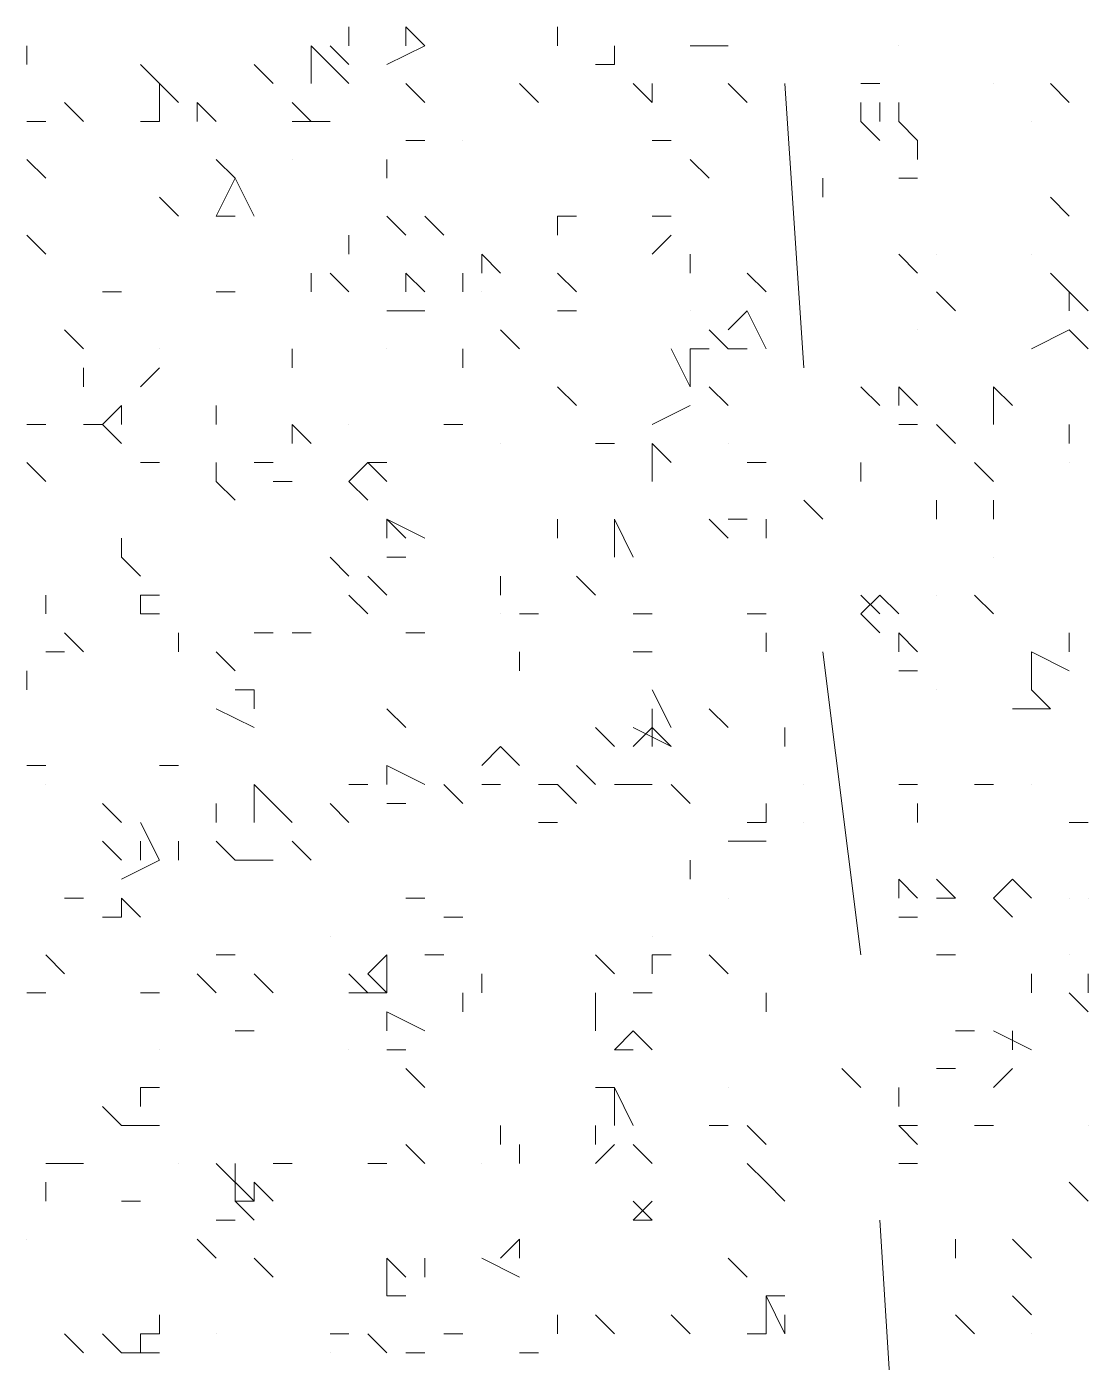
# Model space of a CAD drawing. Header units: millimetres. Extents: x 2928 to 3112, y 1220 to 1280.
# Drawn here: x 3000.5922 to 3000.7788, y 1264.0456 to 1264.2806 of the extents above; entities that cross this region are included whole.
import ezdxf

# ---------------------------------------------------------------- set-up
doc = ezdxf.new("R2010")
doc.units = ezdxf.units.MM

msp = doc.modelspace()

# ---------------------------------------------------------------- linework, layer by layer
at = {"color": 92, "linetype": 'Continuous', "lineweight": 5, "true_color": 0x00b800}
for points in [[(3000.64883, 1264.27728), (3000.64883, 1264.28062), (3000.64883, 1264.28062)], [(3000.65883, 1264.28062), (3000.66217, 1264.27728), (3000.66217, 1264.27728)], [(3000.65883, 1264.28062), (3000.65883, 1264.27728), (3000.65883, 1264.27728)], [(3000.6855, 1264.27728), (3000.6855, 1264.28062), (3000.6855, 1264.28062)], [(3000.59216, 1264.27395), (3000.59216, 1264.27728), (3000.59216, 1264.27728)], [(3000.64216, 1264.27728), (3000.64883, 1264.27062), (3000.64883, 1264.27062)], [(3000.64216, 1264.27728), (3000.64216, 1264.27062), (3000.64216, 1264.27062)], [(3000.64883, 1264.27395), (3000.6455, 1264.27728), (3000.6455, 1264.27728)], [(3000.6555, 1264.27395), (3000.66217, 1264.27728), (3000.66217, 1264.27728)], [(3000.6955, 1264.27728), (3000.6955, 1264.27395), (3000.6955, 1264.27395)], [(3000.70883, 1264.27728), (3000.7155, 1264.27728), (3000.7155, 1264.27728)], [(3000.6155, 1264.27062), (3000.61216, 1264.27395), (3000.61216, 1264.27395)], [(3000.6355, 1264.27062), (3000.63216, 1264.27395), (3000.63216, 1264.27395)], [(3000.69217, 1264.27395), (3000.6955, 1264.27395), (3000.6955, 1264.27395)], [(3000.6155, 1264.27062), (3000.61883, 1264.26728), (3000.61883, 1264.26728)], [(3000.6155, 1264.27062), (3000.6155, 1264.26395), (3000.6155, 1264.26395)], [(3000.66217, 1264.26728), (3000.65883, 1264.27062), (3000.65883, 1264.27062)], [(3000.68217, 1264.26728), (3000.67883, 1264.27062), (3000.67883, 1264.27062)], [(3000.70217, 1264.26728), (3000.69883, 1264.27062), (3000.69883, 1264.27062)], [(3000.70217, 1264.26728), (3000.70217, 1264.27062), (3000.70217, 1264.27062)], [(3000.71883, 1264.26728), (3000.7155, 1264.27062), (3000.7155, 1264.27062)], [(3000.74217, 1264.27062), (3000.73883, 1264.27062), (3000.73883, 1264.27062)], [(3000.7755, 1264.26728), (3000.77217, 1264.27062), (3000.77217, 1264.27062)], [(3000.60216, 1264.26395), (3000.59883, 1264.26728), (3000.59883, 1264.26728)], [(3000.62216, 1264.26395), (3000.62216, 1264.26728), (3000.62216, 1264.26728)], [(3000.6255, 1264.26395), (3000.62216, 1264.26728), (3000.62216, 1264.26728)], [(3000.64216, 1264.26395), (3000.63883, 1264.26728), (3000.63883, 1264.26728)], [(3000.73883, 1264.26728), (3000.73883, 1264.26395), (3000.73883, 1264.26395)], [(3000.74217, 1264.26728), (3000.74217, 1264.26395), (3000.74217, 1264.26395)], [(3000.7455, 1264.26395), (3000.7455, 1264.26728), (3000.7455, 1264.26728)], [(3000.5955, 1264.26395), (3000.59216, 1264.26395), (3000.59216, 1264.26395)], [(3000.61216, 1264.26395), (3000.6155, 1264.26395), (3000.6155, 1264.26395)], [(3000.63883, 1264.26395), (3000.6455, 1264.26395), (3000.6455, 1264.26395)], [(3000.73883, 1264.26395), (3000.74217, 1264.26062), (3000.74217, 1264.26062)], [(3000.74883, 1264.26062), (3000.7455, 1264.26395), (3000.7455, 1264.26395)], [(3000.66217, 1264.26062), (3000.65883, 1264.26062), (3000.65883, 1264.26062)], [(3000.7055, 1264.26062), (3000.70217, 1264.26062), (3000.70217, 1264.26062)], [(3000.74883, 1264.26062), (3000.74883, 1264.25728), (3000.74883, 1264.25728)], [(3000.5955, 1264.25395), (3000.59216, 1264.25728), (3000.59216, 1264.25728)], [(3000.62883, 1264.25395), (3000.6255, 1264.25728), (3000.6255, 1264.25728)], [(3000.6555, 1264.25395), (3000.6555, 1264.25728), (3000.6555, 1264.25728)], [(3000.71217, 1264.25395), (3000.70883, 1264.25728), (3000.70883, 1264.25728)], [(3000.62883, 1264.25395), (3000.6255, 1264.24728), (3000.6255, 1264.24728)], [(3000.62883, 1264.25395), (3000.63216, 1264.24728), (3000.63216, 1264.24728)], [(3000.73217, 1264.25062), (3000.73217, 1264.25395), (3000.73217, 1264.25395)], [(3000.7455, 1264.25395), (3000.74883, 1264.25395), (3000.74883, 1264.25395)], [(3000.61883, 1264.24728), (3000.6155, 1264.25062), (3000.6155, 1264.25062)], [(3000.7755, 1264.24728), (3000.77217, 1264.25062), (3000.77217, 1264.25062)], [(3000.6255, 1264.24728), (3000.62883, 1264.24728), (3000.62883, 1264.24728)], [(3000.65883, 1264.24395), (3000.6555, 1264.24728), (3000.6555, 1264.24728)], [(3000.6655, 1264.24395), (3000.66217, 1264.24728), (3000.66217, 1264.24728)], [(3000.6855, 1264.24395), (3000.6855, 1264.24728), (3000.6855, 1264.24728)], [(3000.68883, 1264.24728), (3000.6855, 1264.24728), (3000.6855, 1264.24728)], [(3000.70217, 1264.24728), (3000.7055, 1264.24728), (3000.7055, 1264.24728)], [(3000.5955, 1264.24062), (3000.59216, 1264.24395), (3000.59216, 1264.24395)], [(3000.64883, 1264.24062), (3000.64883, 1264.24395), (3000.64883, 1264.24395)], [(3000.70217, 1264.24062), (3000.7055, 1264.24395), (3000.7055, 1264.24395)], [(3000.67217, 1264.24062), (3000.6755, 1264.23728), (3000.6755, 1264.23728)], [(3000.67217, 1264.24062), (3000.67217, 1264.23728), (3000.67217, 1264.23728)], [(3000.70883, 1264.23728), (3000.70883, 1264.24062), (3000.70883, 1264.24062)], [(3000.74883, 1264.23728), (3000.7455, 1264.24062), (3000.7455, 1264.24062)], [(3000.64216, 1264.23395), (3000.64216, 1264.23728), (3000.64216, 1264.23728)], [(3000.64883, 1264.23395), (3000.6455, 1264.23728), (3000.6455, 1264.23728)], [(3000.65883, 1264.23728), (3000.66217, 1264.23395), (3000.66217, 1264.23395)], [(3000.65883, 1264.23728), (3000.65883, 1264.23395), (3000.65883, 1264.23395)], [(3000.66883, 1264.23395), (3000.66883, 1264.23728), (3000.66883, 1264.23728)], [(3000.68883, 1264.23395), (3000.6855, 1264.23728), (3000.6855, 1264.23728)], [(3000.72217, 1264.23395), (3000.71883, 1264.23728), (3000.71883, 1264.23728)], [(3000.7755, 1264.23395), (3000.77217, 1264.23728), (3000.77217, 1264.23728)], [(3000.60883, 1264.23395), (3000.6055, 1264.23395), (3000.6055, 1264.23395)], [(3000.62883, 1264.23395), (3000.6255, 1264.23395), (3000.6255, 1264.23395)], [(3000.7555, 1264.23062), (3000.75217, 1264.23395), (3000.75217, 1264.23395)], [(3000.7755, 1264.23395), (3000.77883, 1264.23062), (3000.77883, 1264.23062)], [(3000.7755, 1264.23395), (3000.7755, 1264.23062), (3000.7755, 1264.23062)], [(3000.6555, 1264.23062), (3000.66217, 1264.23062), (3000.66217, 1264.23062)], [(3000.68883, 1264.23062), (3000.6855, 1264.23062), (3000.6855, 1264.23062)], [(3000.71883, 1264.23062), (3000.7155, 1264.22728), (3000.7155, 1264.22728)], [(3000.71883, 1264.23062), (3000.72217, 1264.22395), (3000.72217, 1264.22395)], [(3000.60216, 1264.22395), (3000.59883, 1264.22728), (3000.59883, 1264.22728)], [(3000.67883, 1264.22395), (3000.6755, 1264.22728), (3000.6755, 1264.22728)], [(3000.7155, 1264.22395), (3000.71217, 1264.22728), (3000.71217, 1264.22728)], [(3000.76883, 1264.22395), (3000.7755, 1264.22728), (3000.7755, 1264.22728)], [(3000.77883, 1264.22395), (3000.7755, 1264.22728), (3000.7755, 1264.22728)], [(3000.63883, 1264.22062), (3000.63883, 1264.22395), (3000.63883, 1264.22395)], [(3000.66883, 1264.22062), (3000.66883, 1264.22395), (3000.66883, 1264.22395)], [(3000.7055, 1264.22395), (3000.70883, 1264.21728), (3000.70883, 1264.21728)], [(3000.70883, 1264.22395), (3000.70883, 1264.21728), (3000.70883, 1264.21728)], [(3000.71217, 1264.22395), (3000.70883, 1264.22395), (3000.70883, 1264.22395)], [(3000.7155, 1264.22395), (3000.71883, 1264.22395), (3000.71883, 1264.22395)], [(3000.60216, 1264.21728), (3000.60216, 1264.22062), (3000.60216, 1264.22062)], [(3000.61216, 1264.21728), (3000.6155, 1264.22062), (3000.6155, 1264.22062)], [(3000.68883, 1264.21395), (3000.6855, 1264.21728), (3000.6855, 1264.21728)], [(3000.7155, 1264.21395), (3000.71217, 1264.21728), (3000.71217, 1264.21728)], [(3000.74217, 1264.21395), (3000.73883, 1264.21728), (3000.73883, 1264.21728)], [(3000.7455, 1264.21728), (3000.74883, 1264.21395), (3000.74883, 1264.21395)], [(3000.7455, 1264.21728), (3000.7455, 1264.21395), (3000.7455, 1264.21395)], [(3000.76217, 1264.21728), (3000.7655, 1264.21395), (3000.7655, 1264.21395)], [(3000.76217, 1264.21728), (3000.76217, 1264.21395), (3000.76217, 1264.21395)], [(3000.60883, 1264.21395), (3000.6055, 1264.21062), (3000.6055, 1264.21062)], [(3000.60883, 1264.21395), (3000.60883, 1264.21062), (3000.60883, 1264.21062)], [(3000.6255, 1264.21062), (3000.6255, 1264.21395), (3000.6255, 1264.21395)], [(3000.70217, 1264.21062), (3000.70883, 1264.21395), (3000.70883, 1264.21395)], [(3000.76217, 1264.21395), (3000.76217, 1264.21062), (3000.76217, 1264.21062)], [(3000.5955, 1264.21062), (3000.59216, 1264.21062), (3000.59216, 1264.21062)], [(3000.6055, 1264.21062), (3000.60216, 1264.21062), (3000.60216, 1264.21062)], [(3000.6055, 1264.21062), (3000.60883, 1264.20728), (3000.60883, 1264.20728)], [(3000.63883, 1264.21062), (3000.64216, 1264.20728), (3000.64216, 1264.20728)], [(3000.63883, 1264.21062), (3000.63883, 1264.20728), (3000.63883, 1264.20728)], [(3000.66883, 1264.21062), (3000.6655, 1264.21062), (3000.6655, 1264.21062)], [(3000.7455, 1264.21062), (3000.74883, 1264.21062), (3000.74883, 1264.21062)], [(3000.7555, 1264.20728), (3000.75217, 1264.21062), (3000.75217, 1264.21062)], [(3000.7755, 1264.20728), (3000.7755, 1264.21062), (3000.7755, 1264.21062)], [(3000.6955, 1264.20728), (3000.69217, 1264.20728), (3000.69217, 1264.20728)], [(3000.70217, 1264.20728), (3000.7055, 1264.20395), (3000.7055, 1264.20395)], [(3000.70217, 1264.20728), (3000.70217, 1264.20062), (3000.70217, 1264.20062)], [(3000.5955, 1264.20062), (3000.59216, 1264.20395), (3000.59216, 1264.20395)], [(3000.6155, 1264.20395), (3000.61216, 1264.20395), (3000.61216, 1264.20395)], [(3000.6255, 1264.20062), (3000.6255, 1264.20395), (3000.6255, 1264.20395)], [(3000.6355, 1264.20395), (3000.63216, 1264.20395), (3000.63216, 1264.20395)], [(3000.65216, 1264.20395), (3000.64883, 1264.20062), (3000.64883, 1264.20062)], [(3000.65216, 1264.20395), (3000.6555, 1264.20062), (3000.6555, 1264.20062)], [(3000.6555, 1264.20395), (3000.65216, 1264.20395), (3000.65216, 1264.20395)], [(3000.72217, 1264.20395), (3000.71883, 1264.20395), (3000.71883, 1264.20395)], [(3000.73883, 1264.20062), (3000.73883, 1264.20395), (3000.73883, 1264.20395)], [(3000.76217, 1264.20062), (3000.75883, 1264.20395), (3000.75883, 1264.20395)], [(3000.62883, 1264.19728), (3000.6255, 1264.20062), (3000.6255, 1264.20062)], [(3000.6355, 1264.20062), (3000.63883, 1264.20062), (3000.63883, 1264.20062)], [(3000.64883, 1264.20062), (3000.65216, 1264.19728), (3000.65216, 1264.19728)], [(3000.65216, 1264.19728), (3000.64883, 1264.20062), (3000.64883, 1264.20062)], [(3000.75217, 1264.19395), (3000.75217, 1264.19728), (3000.75217, 1264.19728)], [(3000.76217, 1264.19395), (3000.76217, 1264.19728), (3000.76217, 1264.19728)], [(3000.6555, 1264.19395), (3000.66217, 1264.19062), (3000.66217, 1264.19062)], [(3000.6555, 1264.19395), (3000.6555, 1264.19062), (3000.6555, 1264.19062)], [(3000.65883, 1264.19062), (3000.6555, 1264.19395), (3000.6555, 1264.19395)], [(3000.6855, 1264.19062), (3000.6855, 1264.19395), (3000.6855, 1264.19395)], [(3000.6955, 1264.19395), (3000.69883, 1264.18728), (3000.69883, 1264.18728)], [(3000.6955, 1264.19395), (3000.6955, 1264.18728), (3000.6955, 1264.18728)], [(3000.7155, 1264.19062), (3000.71217, 1264.19395), (3000.71217, 1264.19395)], [(3000.71883, 1264.19395), (3000.7155, 1264.19395), (3000.7155, 1264.19395)], [(3000.72217, 1264.19062), (3000.72217, 1264.19395), (3000.72217, 1264.19395)], [(3000.60883, 1264.18728), (3000.60883, 1264.19062), (3000.60883, 1264.19062)], [(3000.61216, 1264.18395), (3000.60883, 1264.18728), (3000.60883, 1264.18728)], [(3000.64883, 1264.18395), (3000.6455, 1264.18728), (3000.6455, 1264.18728)], [(3000.6555, 1264.18728), (3000.65883, 1264.18728), (3000.65883, 1264.18728)], [(3000.6555, 1264.18062), (3000.65216, 1264.18395), (3000.65216, 1264.18395)], [(3000.6755, 1264.18062), (3000.6755, 1264.18395), (3000.6755, 1264.18395)], [(3000.69217, 1264.18062), (3000.68883, 1264.18395), (3000.68883, 1264.18395)], [(3000.5955, 1264.17728), (3000.5955, 1264.18062), (3000.5955, 1264.18062)], [(3000.61216, 1264.18062), (3000.6155, 1264.18062), (3000.6155, 1264.18062)], [(3000.61216, 1264.18062), (3000.61216, 1264.17728), (3000.61216, 1264.17728)], [(3000.65216, 1264.17728), (3000.64883, 1264.18062), (3000.64883, 1264.18062)], [(3000.74217, 1264.18062), (3000.73883, 1264.17728), (3000.73883, 1264.17728)], [(3000.74217, 1264.17728), (3000.73883, 1264.18062), (3000.73883, 1264.18062)], [(3000.74217, 1264.18062), (3000.7455, 1264.17728), (3000.7455, 1264.17728)], [(3000.7455, 1264.17728), (3000.74217, 1264.18062), (3000.74217, 1264.18062)], [(3000.76217, 1264.17728), (3000.75883, 1264.18062), (3000.75883, 1264.18062)], [(3000.61216, 1264.17728), (3000.6155, 1264.17728), (3000.6155, 1264.17728)], [(3000.68217, 1264.17728), (3000.67883, 1264.17728), (3000.67883, 1264.17728)], [(3000.70217, 1264.17728), (3000.69883, 1264.17728), (3000.69883, 1264.17728)], [(3000.72217, 1264.17728), (3000.71883, 1264.17728), (3000.71883, 1264.17728)], [(3000.73883, 1264.17728), (3000.74217, 1264.17395), (3000.74217, 1264.17395)], [(3000.60216, 1264.17062), (3000.59883, 1264.17395), (3000.59883, 1264.17395)], [(3000.61883, 1264.17062), (3000.61883, 1264.17395), (3000.61883, 1264.17395)], [(3000.6355, 1264.17395), (3000.63216, 1264.17395), (3000.63216, 1264.17395)], [(3000.64216, 1264.17395), (3000.63883, 1264.17395), (3000.63883, 1264.17395)], [(3000.66217, 1264.17395), (3000.65883, 1264.17395), (3000.65883, 1264.17395)], [(3000.72217, 1264.17062), (3000.72217, 1264.17395), (3000.72217, 1264.17395)], [(3000.7455, 1264.17395), (3000.74883, 1264.17062), (3000.74883, 1264.17062)], [(3000.7455, 1264.17395), (3000.7455, 1264.17062), (3000.7455, 1264.17062)], [(3000.7755, 1264.17062), (3000.7755, 1264.17395), (3000.7755, 1264.17395)], [(3000.59883, 1264.17062), (3000.5955, 1264.17062), (3000.5955, 1264.17062)], [(3000.62883, 1264.16728), (3000.6255, 1264.17062), (3000.6255, 1264.17062)], [(3000.67883, 1264.16728), (3000.67883, 1264.17062), (3000.67883, 1264.17062)], [(3000.70217, 1264.17062), (3000.69883, 1264.17062), (3000.69883, 1264.17062)], [(3000.76883, 1264.17062), (3000.7755, 1264.16728), (3000.7755, 1264.16728)], [(3000.76883, 1264.17062), (3000.76883, 1264.16395), (3000.76883, 1264.16395)], [(3000.59216, 1264.16395), (3000.59216, 1264.16728), (3000.59216, 1264.16728)], [(3000.7455, 1264.16728), (3000.74883, 1264.16728), (3000.74883, 1264.16728)], [(3000.76883, 1264.16395), (3000.76883, 1264.16728), (3000.76883, 1264.16728)], [(3000.63216, 1264.16395), (3000.62883, 1264.16395), (3000.62883, 1264.16395)], [(3000.63216, 1264.16395), (3000.63216, 1264.16061), (3000.63216, 1264.16061)], [(3000.70217, 1264.16395), (3000.7055, 1264.15728), (3000.7055, 1264.15728)], [(3000.77217, 1264.16061), (3000.76883, 1264.16395), (3000.76883, 1264.16395)], [(3000.6255, 1264.16061), (3000.63216, 1264.15728), (3000.63216, 1264.15728)], [(3000.65883, 1264.15728), (3000.6555, 1264.16061), (3000.6555, 1264.16061)], [(3000.65883, 1264.15728), (3000.6555, 1264.16061), (3000.6555, 1264.16061)], [(3000.70217, 1264.16061), (3000.70217, 1264.15728), (3000.70217, 1264.15728)], [(3000.7155, 1264.15728), (3000.71217, 1264.16061), (3000.71217, 1264.16061)], [(3000.7655, 1264.16061), (3000.77217, 1264.16061), (3000.77217, 1264.16061)], [(3000.6955, 1264.15395), (3000.69217, 1264.15728), (3000.69217, 1264.15728)], [(3000.69883, 1264.15395), (3000.70217, 1264.15728), (3000.70217, 1264.15728)], [(3000.69883, 1264.15728), (3000.7055, 1264.15395), (3000.7055, 1264.15395)], [(3000.70217, 1264.15728), (3000.70217, 1264.15395), (3000.70217, 1264.15395)], [(3000.7055, 1264.15395), (3000.70217, 1264.15728), (3000.70217, 1264.15728)], [(3000.7255, 1264.15395), (3000.7255, 1264.15728), (3000.7255, 1264.15728)], [(3000.6755, 1264.15395), (3000.67217, 1264.15061), (3000.67217, 1264.15061)], [(3000.6755, 1264.15395), (3000.67883, 1264.15061), (3000.67883, 1264.15061)], [(3000.5955, 1264.15061), (3000.59216, 1264.15061), (3000.59216, 1264.15061)], [(3000.61883, 1264.15061), (3000.6155, 1264.15061), (3000.6155, 1264.15061)], [(3000.6555, 1264.15061), (3000.66217, 1264.14728), (3000.66217, 1264.14728)], [(3000.6555, 1264.15061), (3000.6555, 1264.14728), (3000.6555, 1264.14728)], [(3000.69217, 1264.14728), (3000.68883, 1264.15061), (3000.68883, 1264.15061)], [(3000.63216, 1264.14728), (3000.63883, 1264.14061), (3000.63883, 1264.14061)], [(3000.63216, 1264.14728), (3000.63216, 1264.14061), (3000.63216, 1264.14061)], [(3000.65216, 1264.14728), (3000.64883, 1264.14728), (3000.64883, 1264.14728)], [(3000.66883, 1264.14395), (3000.6655, 1264.14728), (3000.6655, 1264.14728)], [(3000.67217, 1264.14728), (3000.6755, 1264.14728), (3000.6755, 1264.14728)], [(3000.6855, 1264.14728), (3000.68217, 1264.14728), (3000.68217, 1264.14728)], [(3000.68883, 1264.14395), (3000.6855, 1264.14728), (3000.6855, 1264.14728)], [(3000.6955, 1264.14728), (3000.70217, 1264.14728), (3000.70217, 1264.14728)], [(3000.70883, 1264.14395), (3000.7055, 1264.14728), (3000.7055, 1264.14728)], [(3000.74883, 1264.14728), (3000.7455, 1264.14728), (3000.7455, 1264.14728)], [(3000.76217, 1264.14728), (3000.75883, 1264.14728), (3000.75883, 1264.14728)], [(3000.60883, 1264.14061), (3000.6055, 1264.14395), (3000.6055, 1264.14395)], [(3000.6255, 1264.14061), (3000.6255, 1264.14395), (3000.6255, 1264.14395)], [(3000.64883, 1264.14061), (3000.6455, 1264.14395), (3000.6455, 1264.14395)], [(3000.6555, 1264.14395), (3000.65883, 1264.14395), (3000.65883, 1264.14395)], [(3000.72217, 1264.14395), (3000.72217, 1264.14061), (3000.72217, 1264.14061)], [(3000.74883, 1264.14061), (3000.74883, 1264.14395), (3000.74883, 1264.14395)], [(3000.61216, 1264.14061), (3000.6155, 1264.13395), (3000.6155, 1264.13395)], [(3000.6855, 1264.14061), (3000.68217, 1264.14061), (3000.68217, 1264.14061)], [(3000.72217, 1264.14061), (3000.71883, 1264.14061), (3000.71883, 1264.14061)], [(3000.77883, 1264.14061), (3000.7755, 1264.14061), (3000.7755, 1264.14061)], [(3000.60883, 1264.13395), (3000.6055, 1264.13728), (3000.6055, 1264.13728)], [(3000.61216, 1264.13728), (3000.61216, 1264.13395), (3000.61216, 1264.13395)], [(3000.61883, 1264.13395), (3000.61883, 1264.13728), (3000.61883, 1264.13728)], [(3000.62883, 1264.13395), (3000.6255, 1264.13728), (3000.6255, 1264.13728)], [(3000.64216, 1264.13395), (3000.63883, 1264.13728), (3000.63883, 1264.13728)], [(3000.7155, 1264.13728), (3000.72217, 1264.13728), (3000.72217, 1264.13728)], [(3000.60883, 1264.13061), (3000.6155, 1264.13395), (3000.6155, 1264.13395)], [(3000.62883, 1264.13395), (3000.6355, 1264.13395), (3000.6355, 1264.13395)], [(3000.70883, 1264.13061), (3000.70883, 1264.13395), (3000.70883, 1264.13395)], [(3000.7455, 1264.13061), (3000.74883, 1264.12728), (3000.74883, 1264.12728)], [(3000.7455, 1264.13061), (3000.7455, 1264.12728), (3000.7455, 1264.12728)], [(3000.7555, 1264.12728), (3000.75217, 1264.13061), (3000.75217, 1264.13061)], [(3000.7655, 1264.13061), (3000.76217, 1264.12728), (3000.76217, 1264.12728)], [(3000.7655, 1264.13061), (3000.76883, 1264.12728), (3000.76883, 1264.12728)], [(3000.60216, 1264.12728), (3000.59883, 1264.12728), (3000.59883, 1264.12728)], [(3000.60883, 1264.12728), (3000.61216, 1264.12395), (3000.61216, 1264.12395)], [(3000.60883, 1264.12728), (3000.60883, 1264.12395), (3000.60883, 1264.12395)], [(3000.66217, 1264.12728), (3000.65883, 1264.12728), (3000.65883, 1264.12728)], [(3000.7555, 1264.12728), (3000.75217, 1264.12728), (3000.75217, 1264.12728)], [(3000.76217, 1264.12728), (3000.7655, 1264.12395), (3000.7655, 1264.12395)], [(3000.6055, 1264.12395), (3000.60883, 1264.12395), (3000.60883, 1264.12395)], [(3000.66883, 1264.12395), (3000.6655, 1264.12395), (3000.6655, 1264.12395)], [(3000.7455, 1264.12395), (3000.74883, 1264.12395), (3000.74883, 1264.12395)], [(3000.59883, 1264.11395), (3000.5955, 1264.11728), (3000.5955, 1264.11728)], [(3000.62883, 1264.11728), (3000.6255, 1264.11728), (3000.6255, 1264.11728)], [(3000.6555, 1264.11728), (3000.65216, 1264.11395), (3000.65216, 1264.11395)], [(3000.6555, 1264.11728), (3000.6555, 1264.11061), (3000.6555, 1264.11061)], [(3000.6655, 1264.11728), (3000.66217, 1264.11728), (3000.66217, 1264.11728)], [(3000.6955, 1264.11395), (3000.69217, 1264.11728), (3000.69217, 1264.11728)], [(3000.70217, 1264.11728), (3000.7055, 1264.11728), (3000.7055, 1264.11728)], [(3000.70217, 1264.11728), (3000.70217, 1264.11395), (3000.70217, 1264.11395)], [(3000.7155, 1264.11395), (3000.71217, 1264.11728), (3000.71217, 1264.11728)], [(3000.7555, 1264.11728), (3000.75217, 1264.11728), (3000.75217, 1264.11728)], [(3000.6255, 1264.11061), (3000.62216, 1264.11395), (3000.62216, 1264.11395)], [(3000.6355, 1264.11061), (3000.63216, 1264.11395), (3000.63216, 1264.11395)], [(3000.65216, 1264.11061), (3000.64883, 1264.11395), (3000.64883, 1264.11395)], [(3000.6555, 1264.11061), (3000.65216, 1264.11395), (3000.65216, 1264.11395)], [(3000.67217, 1264.11061), (3000.67217, 1264.11395), (3000.67217, 1264.11395)], [(3000.76883, 1264.11061), (3000.76883, 1264.11395), (3000.76883, 1264.11395)], [(3000.77883, 1264.11061), (3000.77883, 1264.11395), (3000.77883, 1264.11395)], [(3000.5955, 1264.11061), (3000.59216, 1264.11061), (3000.59216, 1264.11061)], [(3000.6155, 1264.11061), (3000.61216, 1264.11061), (3000.61216, 1264.11061)], [(3000.64883, 1264.11061), (3000.6555, 1264.11061), (3000.6555, 1264.11061)], [(3000.66883, 1264.10728), (3000.66883, 1264.11061), (3000.66883, 1264.11061)], [(3000.69217, 1264.10728), (3000.69217, 1264.11061), (3000.69217, 1264.11061)], [(3000.69883, 1264.11061), (3000.70217, 1264.11061), (3000.70217, 1264.11061)], [(3000.72217, 1264.10728), (3000.72217, 1264.11061), (3000.72217, 1264.11061)], [(3000.77883, 1264.10728), (3000.7755, 1264.11061), (3000.7755, 1264.11061)], [(3000.6555, 1264.10728), (3000.66217, 1264.10395), (3000.66217, 1264.10395)], [(3000.6555, 1264.10728), (3000.6555, 1264.10395), (3000.6555, 1264.10395)], [(3000.69217, 1264.10395), (3000.69217, 1264.10728), (3000.69217, 1264.10728)], [(3000.63216, 1264.10395), (3000.62883, 1264.10395), (3000.62883, 1264.10395)], [(3000.69883, 1264.10395), (3000.6955, 1264.10061), (3000.6955, 1264.10061)], [(3000.69883, 1264.10395), (3000.70217, 1264.10061), (3000.70217, 1264.10061)], [(3000.75883, 1264.10395), (3000.7555, 1264.10395), (3000.7555, 1264.10395)], [(3000.76217, 1264.10395), (3000.76883, 1264.10061), (3000.76883, 1264.10061)], [(3000.7655, 1264.10395), (3000.7655, 1264.10061), (3000.7655, 1264.10061)], [(3000.6555, 1264.10061), (3000.65883, 1264.10061), (3000.65883, 1264.10061)], [(3000.6955, 1264.10061), (3000.69883, 1264.10061), (3000.69883, 1264.10061)], [(3000.66217, 1264.09395), (3000.65883, 1264.09728), (3000.65883, 1264.09728)], [(3000.7555, 1264.09728), (3000.75217, 1264.09728), (3000.75217, 1264.09728)], [(3000.76217, 1264.09395), (3000.7655, 1264.09728), (3000.7655, 1264.09728)], [(3000.61216, 1264.09395), (3000.6155, 1264.09395), (3000.6155, 1264.09395)], [(3000.61216, 1264.09395), (3000.61216, 1264.09061), (3000.61216, 1264.09061)], [(3000.6955, 1264.09395), (3000.69217, 1264.09395), (3000.69217, 1264.09395)], [(3000.6955, 1264.09395), (3000.69883, 1264.08728), (3000.69883, 1264.08728)], [(3000.6955, 1264.09395), (3000.6955, 1264.08728), (3000.6955, 1264.08728)], [(3000.7455, 1264.09061), (3000.7455, 1264.09395), (3000.7455, 1264.09395)], [(3000.60883, 1264.08728), (3000.6055, 1264.09061), (3000.6055, 1264.09061)], [(3000.60883, 1264.08728), (3000.6155, 1264.08728), (3000.6155, 1264.08728)], [(3000.6755, 1264.08395), (3000.6755, 1264.08728), (3000.6755, 1264.08728)], [(3000.69217, 1264.08395), (3000.69217, 1264.08728), (3000.69217, 1264.08728)], [(3000.7155, 1264.08728), (3000.71217, 1264.08728), (3000.71217, 1264.08728)], [(3000.72217, 1264.08395), (3000.71883, 1264.08728), (3000.71883, 1264.08728)], [(3000.7455, 1264.08728), (3000.74883, 1264.08395), (3000.74883, 1264.08395)], [(3000.74883, 1264.08728), (3000.7455, 1264.08728), (3000.7455, 1264.08728)], [(3000.76217, 1264.08728), (3000.75883, 1264.08728), (3000.75883, 1264.08728)], [(3000.66217, 1264.08061), (3000.65883, 1264.08395), (3000.65883, 1264.08395)], [(3000.67883, 1264.08061), (3000.67883, 1264.08395), (3000.67883, 1264.08395)], [(3000.69217, 1264.08061), (3000.6955, 1264.08395), (3000.6955, 1264.08395)], [(3000.70217, 1264.08061), (3000.69883, 1264.08395), (3000.69883, 1264.08395)], [(3000.59883, 1264.08061), (3000.5955, 1264.08061), (3000.5955, 1264.08061)], [(3000.60216, 1264.08061), (3000.59883, 1264.08061), (3000.59883, 1264.08061)], [(3000.6255, 1264.08061), (3000.63216, 1264.07395), (3000.63216, 1264.07395)], [(3000.62883, 1264.08061), (3000.62883, 1264.07395), (3000.62883, 1264.07395)], [(3000.63883, 1264.08061), (3000.6355, 1264.08061), (3000.6355, 1264.08061)], [(3000.6555, 1264.08061), (3000.65216, 1264.08061), (3000.65216, 1264.08061)], [(3000.72217, 1264.07728), (3000.71883, 1264.08061), (3000.71883, 1264.08061)], [(3000.7455, 1264.08061), (3000.74883, 1264.08061), (3000.74883, 1264.08061)], [(3000.5955, 1264.07395), (3000.5955, 1264.07728), (3000.5955, 1264.07728)], [(3000.63216, 1264.07728), (3000.6355, 1264.07395), (3000.6355, 1264.07395)], [(3000.63216, 1264.07728), (3000.63216, 1264.07395), (3000.63216, 1264.07395)], [(3000.63216, 1264.07395), (3000.63216, 1264.07728), (3000.63216, 1264.07728)], [(3000.7255, 1264.07395), (3000.72217, 1264.07728), (3000.72217, 1264.07728)], [(3000.77883, 1264.07395), (3000.7755, 1264.07728), (3000.7755, 1264.07728)], [(3000.61216, 1264.07395), (3000.60883, 1264.07395), (3000.60883, 1264.07395)], [(3000.62883, 1264.07395), (3000.63216, 1264.07395), (3000.63216, 1264.07395)], [(3000.63216, 1264.07061), (3000.62883, 1264.07395), (3000.62883, 1264.07395)], [(3000.70217, 1264.07395), (3000.69883, 1264.07061), (3000.69883, 1264.07061)], [(3000.70217, 1264.07061), (3000.69883, 1264.07395), (3000.69883, 1264.07395)], [(3000.6255, 1264.07061), (3000.62883, 1264.07061), (3000.62883, 1264.07061)], [(3000.69883, 1264.07061), (3000.70217, 1264.07061), (3000.70217, 1264.07061)], [(3000.6255, 1264.06395), (3000.62216, 1264.06728), (3000.62216, 1264.06728)], [(3000.67883, 1264.06728), (3000.6755, 1264.06395), (3000.6755, 1264.06395)], [(3000.67883, 1264.06728), (3000.67883, 1264.06395), (3000.67883, 1264.06395)], [(3000.7555, 1264.06395), (3000.7555, 1264.06728), (3000.7555, 1264.06728)], [(3000.76883, 1264.06395), (3000.7655, 1264.06728), (3000.7655, 1264.06728)], [(3000.6355, 1264.06061), (3000.63216, 1264.06395), (3000.63216, 1264.06395)], [(3000.6555, 1264.06395), (3000.65883, 1264.06061), (3000.65883, 1264.06061)], [(3000.6555, 1264.06395), (3000.6555, 1264.05728), (3000.6555, 1264.05728)], [(3000.65883, 1264.06061), (3000.6555, 1264.06395), (3000.6555, 1264.06395)], [(3000.66217, 1264.06061), (3000.66217, 1264.06395), (3000.66217, 1264.06395)], [(3000.67217, 1264.06395), (3000.67883, 1264.06061), (3000.67883, 1264.06061)], [(3000.71883, 1264.06061), (3000.7155, 1264.06395), (3000.7155, 1264.06395)], [(3000.6555, 1264.05728), (3000.65883, 1264.05728), (3000.65883, 1264.05728)], [(3000.72217, 1264.05728), (3000.7255, 1264.05061), (3000.7255, 1264.05061)], [(3000.72217, 1264.05728), (3000.72217, 1264.05061), (3000.72217, 1264.05061)], [(3000.7255, 1264.05728), (3000.72217, 1264.05728), (3000.72217, 1264.05728)], [(3000.76883, 1264.05395), (3000.7655, 1264.05728), (3000.7655, 1264.05728)], [(3000.6155, 1264.05061), (3000.6155, 1264.05395), (3000.6155, 1264.05395)], [(3000.6855, 1264.05061), (3000.6855, 1264.05395), (3000.6855, 1264.05395)], [(3000.6955, 1264.05061), (3000.69217, 1264.05395), (3000.69217, 1264.05395)], [(3000.70883, 1264.05061), (3000.7055, 1264.05395), (3000.7055, 1264.05395)], [(3000.72217, 1264.05061), (3000.72217, 1264.05395), (3000.72217, 1264.05395)], [(3000.7255, 1264.05061), (3000.7255, 1264.05395), (3000.7255, 1264.05395)], [(3000.75883, 1264.05061), (3000.7555, 1264.05395), (3000.7555, 1264.05395)], [(3000.60216, 1264.04728), (3000.59883, 1264.05061), (3000.59883, 1264.05061)], [(3000.60883, 1264.04728), (3000.6055, 1264.05061), (3000.6055, 1264.05061)], [(3000.61216, 1264.05061), (3000.6155, 1264.05061), (3000.6155, 1264.05061)], [(3000.61216, 1264.05061), (3000.61216, 1264.04728), (3000.61216, 1264.04728)], [(3000.64883, 1264.05061), (3000.6455, 1264.05061), (3000.6455, 1264.05061)], [(3000.6555, 1264.04728), (3000.65216, 1264.05061), (3000.65216, 1264.05061)], [(3000.66883, 1264.05061), (3000.6655, 1264.05061), (3000.6655, 1264.05061)], [(3000.71883, 1264.05061), (3000.72217, 1264.05061), (3000.72217, 1264.05061)], [(3000.60883, 1264.04728), (3000.6155, 1264.04728), (3000.6155, 1264.04728)], [(3000.66217, 1264.04728), (3000.65883, 1264.04728), (3000.65883, 1264.04728)], [(3000.68217, 1264.04728), (3000.67883, 1264.04728), (3000.67883, 1264.04728)], [(3000.68217, 1264.04728), (3000.67883, 1264.04728), (3000.67883, 1264.04728)]]:
    msp.add_lwpolyline(points, dxfattribs=at)
for points in [[(3000.6955, 1264.27728), (3000.6955, 1264.27728)], [(3000.7455, 1264.27728), (3000.7455, 1264.27728)], [(3000.76217, 1264.27062), (3000.76217, 1264.27062)], [(3000.76883, 1264.26395), (3000.76883, 1264.26395)], [(3000.66883, 1264.26062), (3000.66883, 1264.26062)], [(3000.74883, 1264.26062), (3000.74883, 1264.26062)], [(3000.74883, 1264.26062), (3000.74883, 1264.26062)], [(3000.63883, 1264.25728), (3000.63883, 1264.25728)], [(3000.70217, 1264.24728), (3000.70217, 1264.24728)], [(3000.75217, 1264.24062), (3000.75217, 1264.24062)], [(3000.76883, 1264.24062), (3000.76883, 1264.24062)], [(3000.6255, 1264.23395), (3000.6255, 1264.23395)], [(3000.67217, 1264.23395), (3000.67217, 1264.23395)], [(3000.70883, 1264.23062), (3000.70883, 1264.23062)], [(3000.74883, 1264.22728), (3000.74883, 1264.22728)], [(3000.6155, 1264.22395), (3000.6155, 1264.22395)], [(3000.6155, 1264.22395), (3000.6155, 1264.22395)], [(3000.6555, 1264.22395), (3000.6555, 1264.22395)], [(3000.64883, 1264.21062), (3000.64883, 1264.21062)], [(3000.6755, 1264.20728), (3000.6755, 1264.20728)], [(3000.69217, 1264.20728), (3000.69217, 1264.20728)], [(3000.7155, 1264.20728), (3000.7155, 1264.20728)], [(3000.7755, 1264.20395), (3000.7755, 1264.20395)], [(3000.70217, 1264.20062), (3000.70217, 1264.20062)], [(3000.6955, 1264.18728), (3000.6955, 1264.18728)], [(3000.76217, 1264.18728), (3000.76217, 1264.18728)], [(3000.75217, 1264.18062), (3000.75217, 1264.18062)], [(3000.6755, 1264.17728), (3000.6755, 1264.17728)], [(3000.75217, 1264.16395), (3000.75217, 1264.16395)], [(3000.61883, 1264.15061), (3000.61883, 1264.15061)], [(3000.6555, 1264.15061), (3000.6555, 1264.15061)], [(3000.5955, 1264.14728), (3000.5955, 1264.14728)], [(3000.72883, 1264.14728), (3000.72883, 1264.14728)], [(3000.76883, 1264.14728), (3000.76883, 1264.14728)], [(3000.72217, 1264.14061), (3000.72217, 1264.14061)], [(3000.72883, 1264.14061), (3000.72883, 1264.14061)], [(3000.7155, 1264.12728), (3000.7155, 1264.12728)], [(3000.7755, 1264.12728), (3000.7755, 1264.12728)], [(3000.77883, 1264.12728), (3000.77883, 1264.12728)], [(3000.6455, 1264.12061), (3000.6455, 1264.12061)], [(3000.70217, 1264.12061), (3000.70217, 1264.12061)], [(3000.69217, 1264.11728), (3000.69217, 1264.11728)], [(3000.7755, 1264.11728), (3000.7755, 1264.11728)], [(3000.6155, 1264.10061), (3000.6155, 1264.10061)], [(3000.64883, 1264.10061), (3000.64883, 1264.10061)], [(3000.7155, 1264.09395), (3000.7155, 1264.09395)], [(3000.7155, 1264.09395), (3000.7155, 1264.09395)], [(3000.77883, 1264.08728), (3000.77883, 1264.08728)], [(3000.61883, 1264.08061), (3000.61883, 1264.08061)], [(3000.63883, 1264.08061), (3000.63883, 1264.08061)], [(3000.67217, 1264.08061), (3000.67217, 1264.08061)], [(3000.70217, 1264.07395), (3000.70217, 1264.07395)], [(3000.77883, 1264.07395), (3000.77883, 1264.07395)], [(3000.69883, 1264.07061), (3000.69883, 1264.07061)], [(3000.59216, 1264.06728), (3000.59216, 1264.06728)], [(3000.6255, 1264.05061), (3000.6255, 1264.05061)], [(3000.76883, 1264.05061), (3000.76883, 1264.05061)], [(3000.6455, 1264.04728), (3000.6455, 1264.04728)]]:
    msp.add_lwpolyline(points, close=True, dxfattribs=at)
at = {"color": 7, "linetype": 'Continuous', "lineweight": 9, "true_color": 0x000007}
for points in [[(3000.72883, 1264.22062), (3000.7255, 1264.27062), (3000.7255, 1264.27062)], [(3000.73217, 1264.19395), (3000.72883, 1264.19728), (3000.72883, 1264.19728)], [(3000.73883, 1264.11728), (3000.73217, 1264.17062), (3000.73217, 1264.17062)], [(3000.73883, 1264.09395), (3000.7355, 1264.09728), (3000.7355, 1264.09728)], [(3000.7455, 1264.01728), (3000.74217, 1264.07061), (3000.74217, 1264.07061)]]:
    msp.add_lwpolyline(points, dxfattribs=at)

doc.saveas('drawing.dxf')
